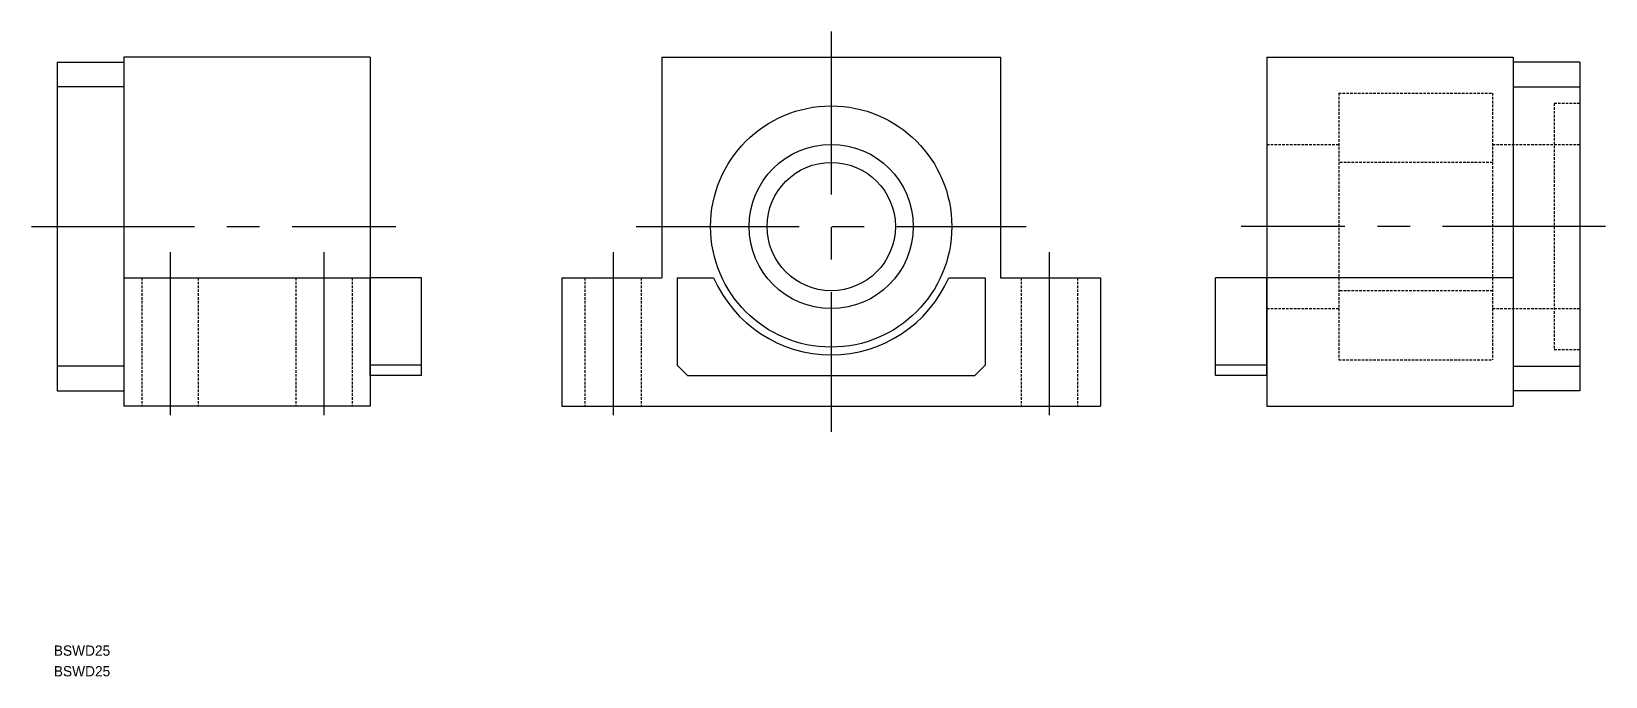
# Model space of a CAD drawing. Extents: x -6 to 301, y 48 to 173.
import ezdxf

# ---------------------------------------------------------------- set-up
doc = ezdxf.new("R2010")
doc.units = 0
doc.linetypes.add('CENTER', pattern=[50.8, 31.75, -6.35, 6.35, -6.35])
doc.linetypes.add('DASHED', pattern=[0.75, 0.5, -0.25])
doc.layers.get('0').update_dxf_attribs({"linetype": 'CONTINUOUS'})
doc.layers.add('CENTER', color=1, linetype='CENTER')

msp = doc.modelspace()

# ---------------------------------------------------------------- linework, layer by layer
at = {"color": 7, "linetype": 'CONTINUOUS'}
for p, q in [((-0.56, 167.39), (-0.56, 103.39)), ((-0.56, 167.39), (12.44, 167.39)), ((12.44, 168.39), (12.44, 100.39)), ((60.44, 168.39), (12.44, 168.39)), ((60.44, 168.39), (60.44, 100.39)), ((117.28, 168.39), (183.28, 168.39)), ((117.28, 168.39), (117.28, 125.39)), ((183.28, 168.39), (183.28, 125.39)), ((235.17, 168.39), (235.17, 100.39)), ((235.17, 168.39), (283.17, 168.39)), ((283.17, 168.39), (283.17, 100.39)), ((296.17, 167.39), (283.17, 167.39)), ((296.17, 167.39), (296.17, 103.39)), ((12.44, 162.59), (-0.56, 162.59)), ((283.17, 162.59), (296.17, 162.59)), ((12.44, 125.39), (60.44, 125.39)), ((70.44, 125.39), (60.44, 125.39)), ((60.44, 106.39), (60.44, 125.39)), ((70.44, 106.39), (70.44, 125.39)), ((97.78, 125.39), (97.78, 100.39)), ((97.78, 125.39), (117.28, 125.39)), ((120.28, 125.39), (127.36, 125.39)), ((120.28, 125.39), (120.28, 108.39)), ((173.19, 125.39), (180.28, 125.39)), ((180.28, 125.39), (180.28, 108.39)), ((183.28, 125.39), (202.78, 125.39)), ((202.78, 125.39), (202.78, 100.39)), ((225.17, 106.39), (225.17, 125.39)), ((235.17, 125.39), (225.17, 125.39)), ((283.17, 125.39), (235.17, 125.39)), ((235.17, 106.39), (235.17, 125.39)), ((12.44, 108.18), (-0.56, 108.18)), ((70.44, 108.39), (60.44, 108.39)), ((120.28, 108.39), (122.28, 106.39)), ((180.28, 108.39), (178.28, 106.39)), ((235.17, 108.39), (225.17, 108.39)), ((283.17, 108.18), (296.17, 108.18)), ((70.44, 106.39), (60.44, 106.39)), ((122.28, 106.39), (178.28, 106.39)), ((235.17, 106.39), (225.17, 106.39)), ((-0.56, 103.39), (12.44, 103.39)), ((296.17, 103.39), (283.17, 103.39)), ((60.44, 100.39), (12.44, 100.39)), ((97.78, 100.39), (202.78, 100.39)), ((235.17, 100.39), (283.17, 100.39))]:
    msp.add_line(p, q, dxfattribs=at)
at = {"color": 3, "linetype": 'DASHED'}
for p, q in [((249.17, 161.39), (249.17, 109.39)), ((249.17, 161.39), (279.17, 161.39)), ((279.17, 161.39), (279.17, 109.39)), ((296.17, 159.39), (291.17, 159.39)), ((291.17, 159.39), (291.17, 111.39)), ((235.17, 151.39), (249.17, 151.39)), ((279.17, 151.39), (296.17, 151.39)), ((279.17, 147.89), (249.17, 147.89)), ((15.94, 125.39), (15.94, 100.39)), ((26.94, 125.39), (26.94, 100.39)), ((45.94, 125.39), (45.94, 100.39)), ((56.94, 125.39), (56.94, 100.39)), ((102.28, 125.39), (102.28, 100.39)), ((113.28, 125.39), (113.28, 100.39)), ((187.28, 125.39), (187.28, 100.39)), ((198.28, 125.39), (198.28, 100.39)), ((279.17, 122.89), (249.17, 122.89)), ((235.17, 119.39), (249.17, 119.39)), ((279.17, 119.39), (296.17, 119.39)), ((296.17, 111.39), (291.17, 111.39)), ((249.17, 109.39), (279.17, 109.39))]:
    msp.add_line(p, q, dxfattribs=at)
at = {"color": 7, "linetype": 'CONTINUOUS'}
for radius in [23.5, 16, 12.5]:
    msp.add_circle((150.28, 135.39), radius, dxfattribs=at)
msp.add_arc((150.28, 135.39), 25, 203.5782, 336.4218, dxfattribs=at)
at = {"layer": 'CENTER', "color": 1, "linetype": 'CENTER'}
for p, q in [((150.28, 173.39), (150.28, 95.39)), ((-5.56, 135.39), (65.44, 135.39)), ((112.28, 135.39), (188.28, 135.39)), ((301.17, 135.39), (230.17, 135.39)), ((21.44, 130.39), (21.44, 95.39)), ((51.44, 130.39), (51.44, 95.39)), ((107.78, 130.39), (107.78, 95.39)), ((192.78, 130.39), (192.78, 95.39))]:
    msp.add_line(p, q, dxfattribs=at)

# ---------------------------------------------------------------- texts
at = {"color": 7, "linetype": 'CONTINUOUS'}
for p in [(-1.21, 51.77), (-1.21, 47.75)]:
    msp.add_text('BSWD25', height=2, dxfattribs=at).set_placement(p)

doc.saveas('drawing.dxf')
